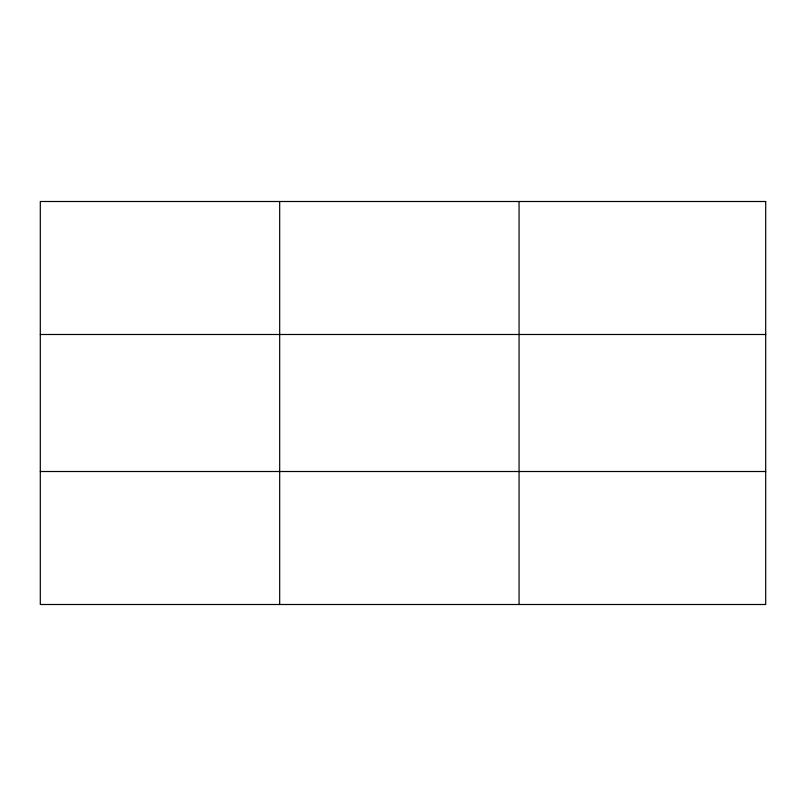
<?xml version="1.0" encoding="UTF-8"?>
<svg xmlns="http://www.w3.org/2000/svg" width="806" height="806" viewBox="0 0 806 806"><rect width="100%" height="100%" fill="white"/><g stroke="black" fill="none" stroke-linecap="round" stroke-linejoin="round"><path stroke-width="1.21" d="M279.682 604.5L279.682 201.5M519.064 604.5L519.064 201.5M40.3 334.49L765.7 334.49M40.3 471.51L765.7 471.51M765.7 201.5L40.3 201.5L40.3 604.5L765.7 604.5L765.7 201.5"/></g></svg>
